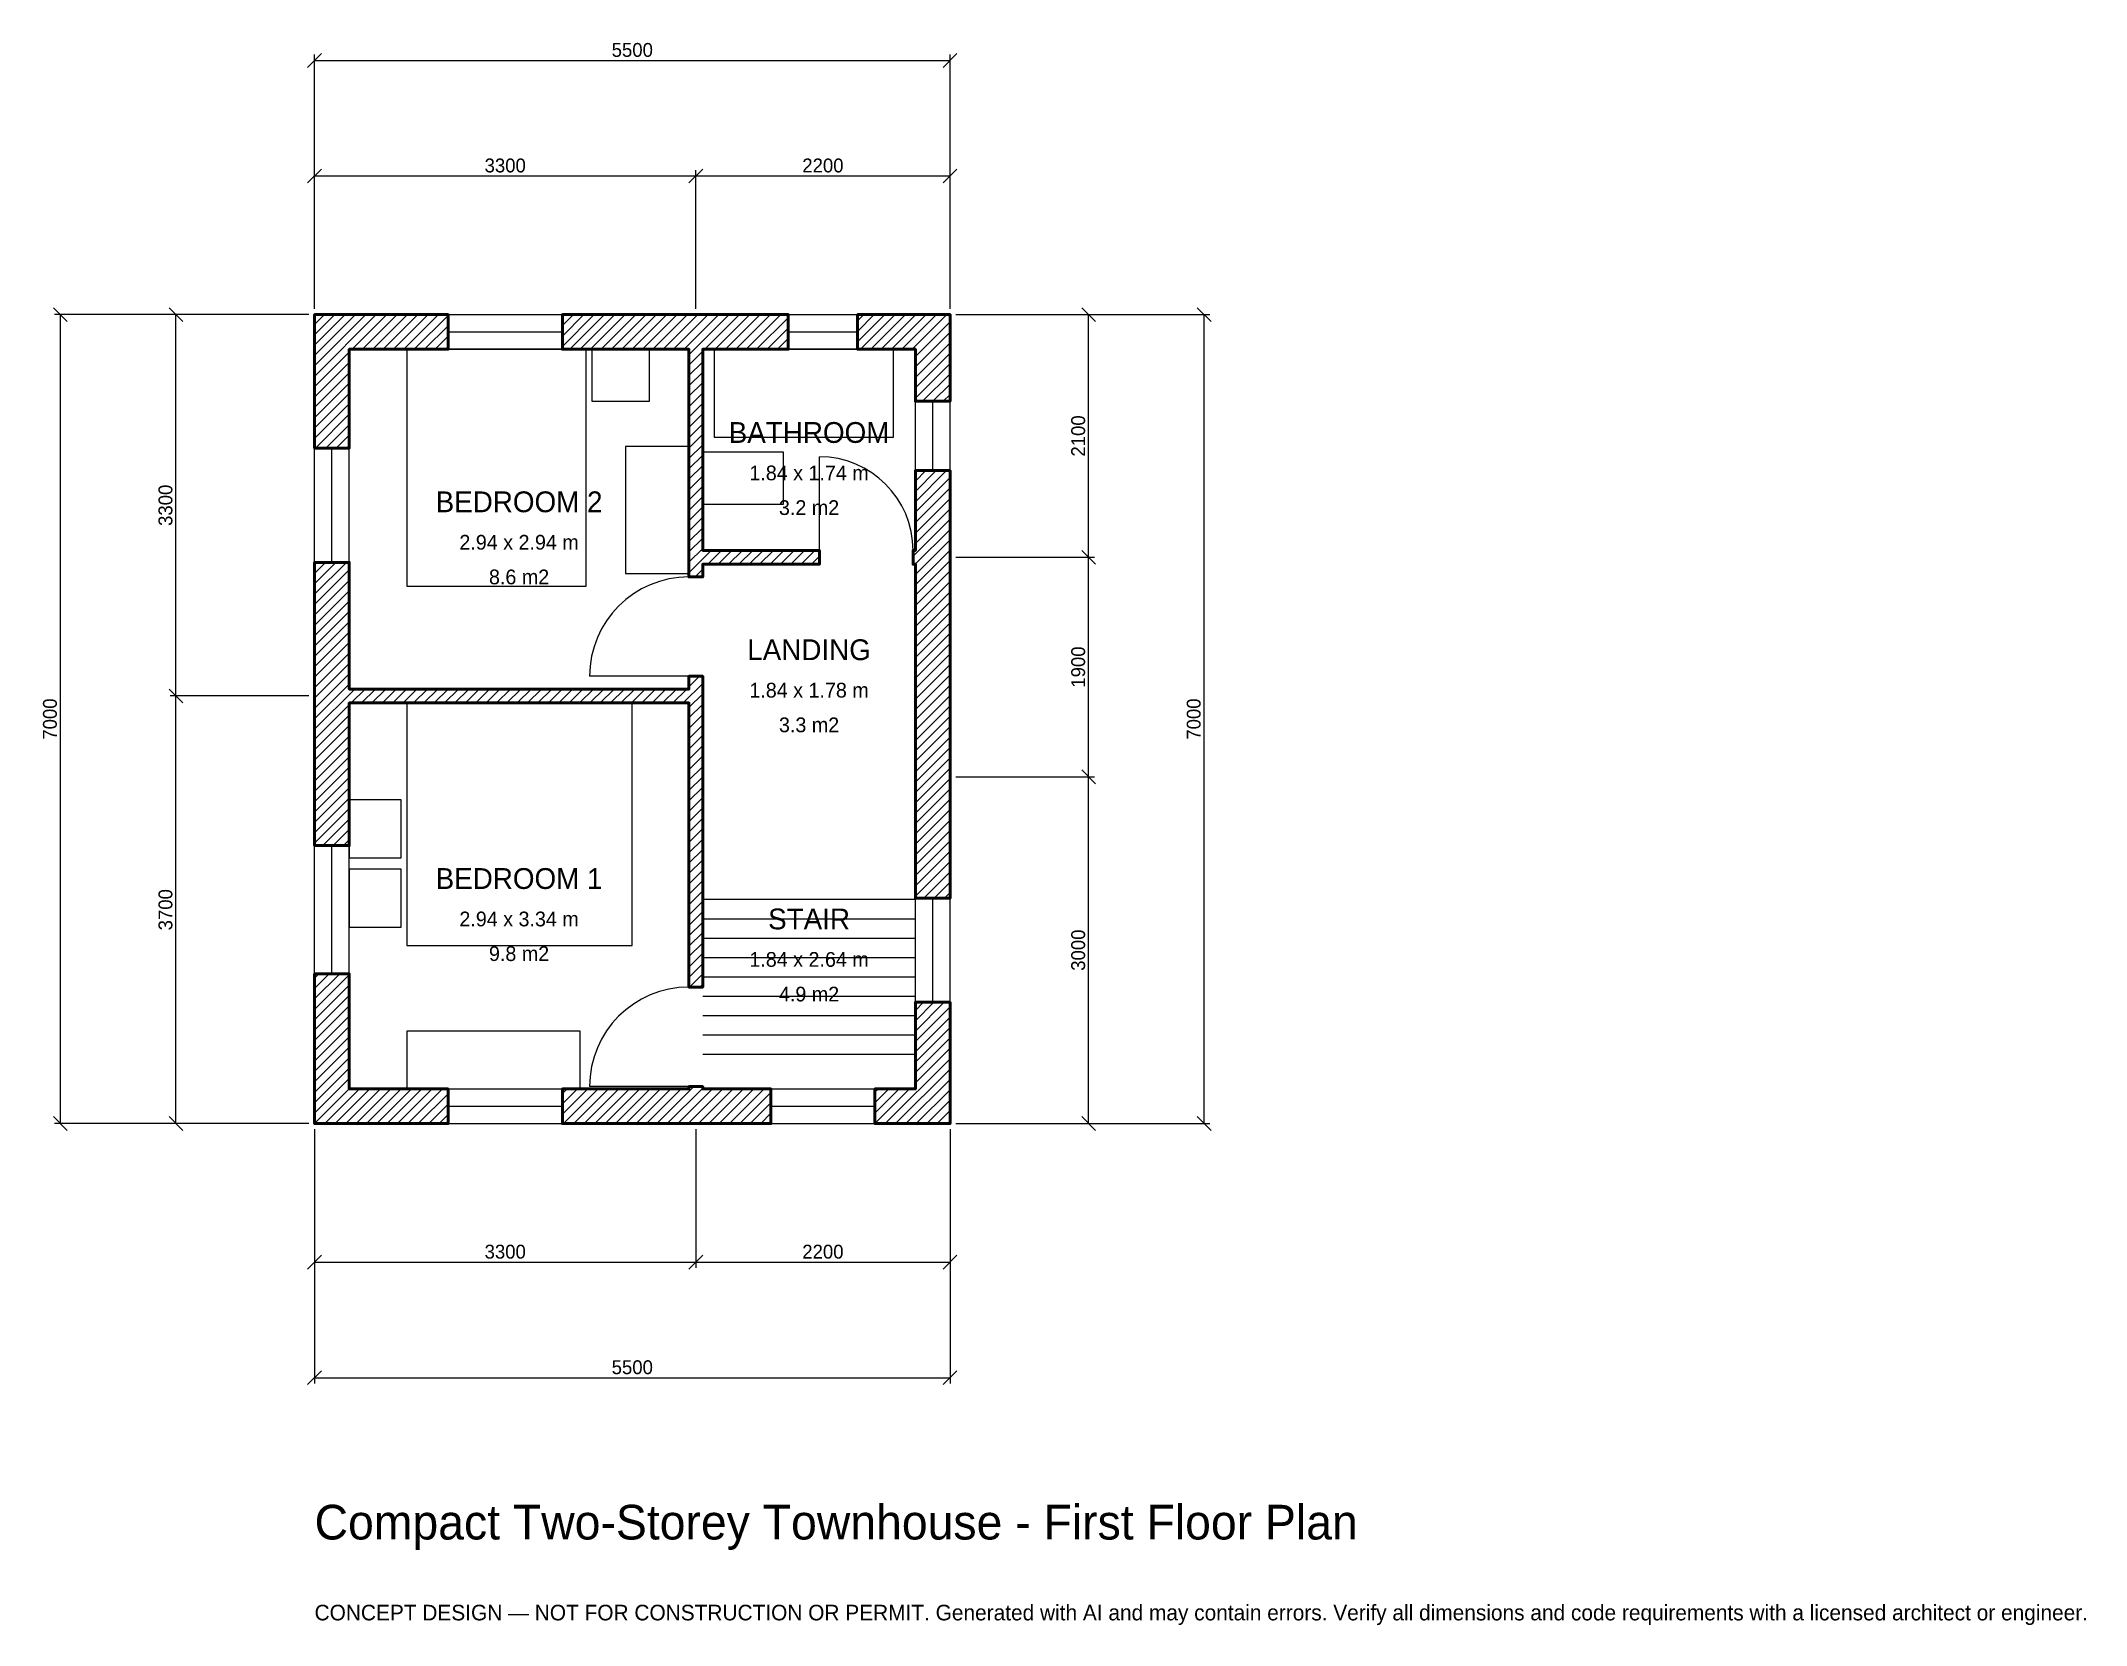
# Model space of a CAD drawing. Header units: millimetres. Extents: x -2369 to 15333, y -4341 to 9369.
import ezdxf
from ezdxf.enums import TextEntityAlignment as Align

# ---------------------------------------------------------------- set-up
doc = ezdxf.new("R2010")
doc.units = ezdxf.units.MM
for name, color, linetype, lineweight in [('A-ANNO-DIMS', 1, 'Continuous', 13), ('A-ANNO-TEXT', 7, 'Continuous', 18), ('A-AREA-IDEN', 7, 'Continuous', 18), ('A-DOOR', 2, 'Continuous', 25), ('A-FLOR-FIXT', 9, 'Continuous', 13), ('A-FLOR-STRS', 3, 'Continuous', 18), ('A-FURN', 9, 'Continuous', 13), ('A-GLAZ', 4, 'Continuous', 25), ('A-WALL', 7, 'Continuous', 50), ('A-WALL-PATT', 8, 'Continuous', 13)]:
    doc.layers.add(name, color=color, linetype=linetype, lineweight=lineweight)
doc.dimstyles.new('PLAN', dxfattribs={"dimtxt": 120, "dimasz": 80, "dimexe": 50, "dimexo": 50, "dimgap": 30, "dimtad": 1, "dimdec": 0, "dimtsz": 60, "dimcen": 2.5, "dimclrd": 1, "dimclre": 1, "dimazin": 3, "dimtfac": 1, "dimtmove": 0, "dimatfit": 3})

msp = doc.modelspace()

# ---------------------------------------------------------------- hatches: boundary and pattern name
at = {"layer": 'A-WALL-PATT'}
h = msp.add_hatch(dxfattribs=at)
h.set_pattern_fill('ANSI31', color=8, scale=20)
h.paths.add_polyline_path([(3240, -0.001), (3240, 0), (3150, 0), (2145, 0), (2145, 300), (3150, 300), (3240, 300), (3240, 320), (3360, 320), (3360, 300), (3450, 300), (3950, 300), (3950, 0), (3450, 0), (3360, 0), (3360, -0.001), (3240, -0.001)])
h.paths.add_polyline_path([(300, 0), (300, -0.001), (0, -0.001), (0, 0), (-0.001, 0), (-0.001, 0), (-0.001, 300), (0, 300), (0, 1295), (300, 1295), (300, 300), (1155, 300), (1155, 0), (300, 0)])
h.paths.add_polyline_path([(0, 3550), (0, 3640), (-0.001, 3640), (-0.001, 3760), (0, 3760), (0, 3850), (0, 4855), (300, 4855), (300, 3850), (300, 3760), (3240, 3760), (3240, 3870), (3360, 3870), (3360, 3760), (3360, 3640), (3360, 3060), (3360, 2940), (3360, 1180), (3240, 1180), (3240, 2940), (3240, 3060), (3240, 3640), (300, 3640), (300, 3550), (300, 2405), (0, 2405), (0, 3550)])
h.paths.add_polyline_path([(0, 6700), (-0.001, 6700), (-0.001, 7000), (0, 7000), (0, 7000.001), (300, 7000.001), (300, 7000), (1155, 7000), (1155, 6700), (300, 6700), (300, 5845), (0, 5845), (0, 6700)])
h.paths.add_polyline_path([(3150, 7000), (3240, 7000), (3240, 7000.001), (3360, 7000.001), (3360, 7000), (3450, 7000), (4100, 7000), (4100, 6700), (3450, 6700), (3360, 6700), (3360, 4960), (4370, 4960), (4370, 4840), (3360, 4840), (3360, 4730), (3240, 4730), (3240, 4840), (3240, 4960), (3240, 6700), (3150, 6700), (2145, 6700), (2145, 7000), (3150, 7000)])
h.paths.add_polyline_path([(5200, 7000), (5200, 7000.001), (5500, 7000.001), (5500, 7000), (5500.001, 7000), (5500.001, 6700), (5500, 6700), (5500, 6250), (5200, 6250), (5200, 6700), (4700, 6700), (4700, 7000), (5200, 7000)])
h.paths.add_polyline_path([(5500, 5050), (5500, 4960), (5500.001, 4960), (5500.001, 4840), (5500, 4840), (5500, 4750), (5500, 3150), (5500, 2850), (5500, 1950), (5200, 1950), (5200, 2850), (5200, 3150), (5200, 4750), (5200, 4840), (5180, 4840), (5180, 4960), (5200, 4960), (5200, 5050), (5200, 5650), (5500, 5650), (5500, 5050)])
h.paths.add_polyline_path([(5500, 300), (5500.001, 300), (5500.001, 0), (5500.001, 0), (5500, 0), (5500, -0.001), (5200, -0.001), (5200, 0), (4850, 0), (4850, 300), (5200, 300), (5200, 1050), (5500, 1050), (5500, 300)])

# ---------------------------------------------------------------- linework, layer by layer
at = {"layer": 'A-DOOR'}
for p, q in [((4370, 4960), (4370, 5770)), ((3240, 3870), (2380, 3870)), ((3240, 320), (2380, 320))]:
    msp.add_line(p, q, dxfattribs=at)
for centre, radius, start, end in [((4370, 4960), 810, 0, 90), ((3240, 3870), 860, 90, 180), ((3240, 320), 860, 90, 180)]:
    msp.add_arc(centre, radius, start, end, dxfattribs=at)
at = {"layer": 'A-FLOR-FIXT'}
for points in [[(3460, 5940), (5010, 5940), (5010, 6700), (3460, 6700)], [(3360, 5360), (4060, 5360), (4060, 5810), (3360, 5810)]]:
    msp.add_lwpolyline(points, close=True, dxfattribs=at)
at = {"layer": 'A-FLOR-STRS'}
for p, q in [((3360, 1940), (5200, 1940)), ((3360, 1772.5), (5200, 1772.5)), ((3360, 1605), (5200, 1605)), ((3360, 1437.5), (5200, 1437.5)), ((3360, 1270), (5200, 1270)), ((3360, 1102.5), (5200, 1102.5)), ((3360, 935), (5200, 935)), ((3360, 767.5), (5200, 767.5)), ((3360, 600), (5200, 600))]:
    msp.add_line(p, q, dxfattribs=at)
at = {"layer": 'A-FURN'}
for points in [[(800, 4650), (2350, 4650), (2350, 6700), (800, 6700)], [(2400, 6250), (2900, 6250), (2900, 6700), (2400, 6700)], [(2690, 4760), (3240, 4760), (3240, 5860), (2690, 5860)], [(800, 1540), (2750, 1540), (2750, 3640), (800, 3640)], [(300, 2300), (750, 2300), (750, 2800), (300, 2800)], [(300, 1700), (750, 1700), (750, 2200), (300, 2200)], [(800, 300), (2300, 300), (2300, 800), (800, 800)]]:
    msp.add_lwpolyline(points, close=True, dxfattribs=at)
at = {"layer": 'A-GLAZ'}
for p, q in [((1155, 7000), (2145, 7000)), ((4100, 7000), (4700, 7000)), ((1155, 6850), (2145, 6850)), ((4100, 6850), (4700, 6850)), ((1155, 6700), (2145, 6700)), ((4100, 6700), (4700, 6700)), ((5200, 5650), (5200, 6250)), ((5350, 5650), (5350, 6250)), ((5500, 5650), (5500, 6250)), ((0, 4855), (0, 5845)), ((150, 4855), (150, 5845)), ((300, 4855), (300, 5845)), ((0, 1295), (0, 2405)), ((150, 1295), (150, 2405)), ((300, 1295), (300, 2405)), ((5200, 1050), (5200, 1950)), ((5350, 1050), (5350, 1950)), ((5500, 1050), (5500, 1950)), ((1155, 300), (2145, 300)), ((3950, 300), (4850, 300)), ((1155, 150), (2145, 150)), ((1155, 0), (2145, 0)), ((3950, 150), (4850, 150)), ((3950, 0), (4850, 0))]:
    msp.add_line(p, q, dxfattribs=at)
at = {"layer": 'A-WALL'}
for points in [[(0, 6700), (-0.001, 6700), (-0.001, 7000), (0, 7000), (0, 7000.001), (300, 7000.001), (300, 7000), (1155, 7000), (1155, 6700), (300, 6700), (300, 5845), (0, 5845), (0, 6700)], [(3150, 7000), (3240, 7000), (3240, 7000.001), (3360, 7000.001), (3360, 7000), (3450, 7000), (4100, 7000), (4100, 6700), (3450, 6700), (3360, 6700), (3360, 4960), (4370, 4960), (4370, 4840), (3360, 4840), (3360, 4730), (3240, 4730), (3240, 4840), (3240, 4960), (3240, 6700), (3150, 6700), (2145, 6700), (2145, 7000), (3150, 7000)], [(5200, 7000), (5200, 7000.001), (5500, 7000.001), (5500, 7000), (5500.001, 7000), (5500.001, 6700), (5500, 6700), (5500, 6250), (5200, 6250), (5200, 6700), (4700, 6700), (4700, 7000), (5200, 7000)], [(5500, 5050), (5500, 4960), (5500.001, 4960), (5500.001, 4840), (5500, 4840), (5500, 4750), (5500, 3150), (5500, 2850), (5500, 1950), (5200, 1950), (5200, 2850), (5200, 3150), (5200, 4750), (5200, 4840), (5180, 4840), (5180, 4960), (5200, 4960), (5200, 5050), (5200, 5650), (5500, 5650), (5500, 5050)], [(0, 3550), (0, 3640), (-0.001, 3640), (-0.001, 3760), (0, 3760), (0, 3850), (0, 4855), (300, 4855), (300, 3850), (300, 3760), (3240, 3760), (3240, 3870), (3360, 3870), (3360, 3760), (3360, 3640), (3360, 3060), (3360, 2940), (3360, 1180), (3240, 1180), (3240, 2940), (3240, 3060), (3240, 3640), (300, 3640), (300, 3550), (300, 2405), (0, 2405), (0, 3550)], [(300, 0), (300, -0.001), (0, -0.001), (0, 0), (-0.001, 0), (-0.001, 0), (-0.001, 300), (0, 300), (0, 1295), (300, 1295), (300, 300), (1155, 300), (1155, 0), (300, 0)], [(5500, 300), (5500.001, 300), (5500.001, 0), (5500.001, 0), (5500, 0), (5500, -0.001), (5200, -0.001), (5200, 0), (4850, 0), (4850, 300), (5200, 300), (5200, 1050), (5500, 1050), (5500, 300)], [(3240, -0.001), (3240, 0), (3150, 0), (2145, 0), (2145, 300), (3150, 300), (3240, 300), (3240, 320), (3360, 320), (3360, 300), (3450, 300), (3950, 300), (3950, 0), (3450, 0), (3360, 0), (3360, -0.001), (3240, -0.001)]]:
    msp.add_lwpolyline(points, close=True, dxfattribs=at)

# ---------------------------------------------------------------- texts
at = {"layer": 'A-ANNO-TEXT'}
for s, height, p in [('Compact Two-Storey Townhouse - First Floor Plan', 300, (0, -3600)), ('CONCEPT DESIGN — NOT FOR CONSTRUCTION OR PERMIT. Generated with AI and may contain errors. Verify all dimensions and code requirements with a licensed architect or engineer.', 135, (0, -4300))]:
    msp.add_text(s, height=height, dxfattribs=at).set_placement(p)
at = {"layer": 'A-AREA-IDEN'}
for s, height, p in [('BATHROOM', 180, (4280, 5980)), ('1.84 x 1.74 m', 127.5, (4280, 5630)), ('BEDROOM 2', 180, (1770, 5380)), ('3.2 m2', 127.5, (4280, 5330)), ('2.94 x 2.94 m', 127.5, (1770, 5030)), ('8.6 m2', 127.5, (1770, 4730)), ('LANDING', 180, (4280, 4100)), ('1.84 x 1.78 m', 127.5, (4280, 3750)), ('3.3 m2', 127.5, (4280, 3450)), ('BEDROOM 1', 180, (1770, 2120)), ('2.94 x 3.34 m', 127.5, (1770, 1770)), ('STAIR', 180, (4280, 1770)), ('9.8 m2', 127.5, (1770, 1470)), ('1.84 x 2.64 m', 127.5, (4280, 1420)), ('4.9 m2', 127.5, (4280, 1120))]:
    msp.add_text(s, height=height, dxfattribs=at).set_placement(p, align=Align.MIDDLE_CENTER)

# ---------------------------------------------------------------- dimensions: what is measured, and where the dimension line sits
at = {"layer": 'A-ANNO-DIMS'}
for base, p1, p2, text in [((0, 9200), (0, 7000), (5500, 7000), '5500'), ((0, 8200), (0, 7000), (3300, 7000), '3300'), ((3300, 8200), (3300, 7000), (5500, 7000), '2200'), ((0, -1200), (0, 0), (3300, 0), '3300'), ((0, -2200), (0, 0), (5500, 0), '5500'), ((3300, -1200), (3300, 0), (5500, 0), '2200')]:
    msp.add_linear_dim(base=base, p1=p1, p2=p2, text=text, dimstyle='PLAN', dxfattribs=at).render()
for base, p1, p2, text in [((-2200, 0), (0, 0), (0, 7000), '7000'), ((-1200, 3700), (0, 3700), (0, 7000), '3300'), ((6700, 4900), (5500, 4900), (5500, 7000), '2100'), ((7700, 0), (5500, 0), (5500, 7000), '7000'), ((6700, 3000), (5500, 3000), (5500, 4900), '1900'), ((-1200, 0), (0, 0), (0, 3700), '3700'), ((6700, 0), (5500, 0), (5500, 3000), '3000')]:
    msp.add_linear_dim(base=base, p1=p1, p2=p2, angle=90, text=text, dimstyle='PLAN', dxfattribs=at).render()

doc.saveas('drawing.dxf')
